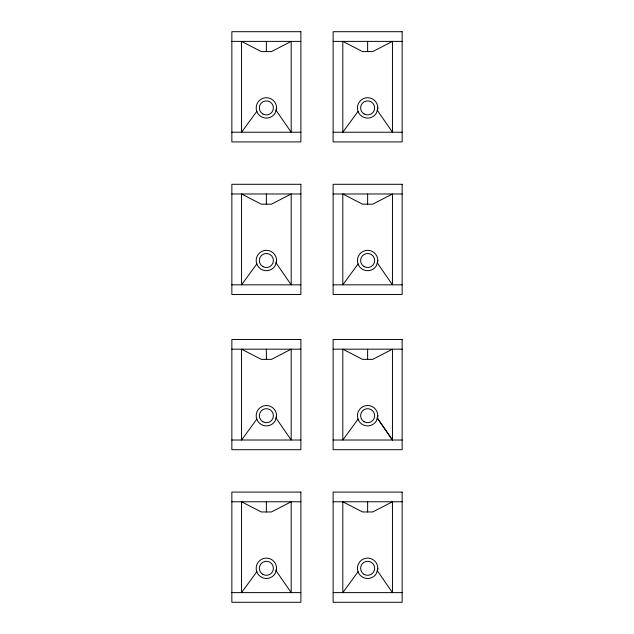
<?xml version="1.0" encoding="UTF-8"?>
<svg xmlns="http://www.w3.org/2000/svg" width="634" height="634" viewBox="0 0 634 634"><rect width="100%" height="100%" fill="white"/><g stroke="black" fill="none" stroke-linecap="round" stroke-linejoin="round"><path stroke-width="0.95" d="M276.567 107.915L275.204 113.01A10.199 10.199 0 0 1 257.539 113.01L256.524 110.554A10.199 10.199 0 0 1 266.367 97.715A10.199 10.199 0 0 1 276.218 110.554L291.196 132.229L291.196 41.384L271.471 51.584L261.271 51.584L241.546 41.384L241.546 132.229L256.841 111.33M276.567 260.511L275.204 265.606A10.199 10.199 0 0 1 257.539 265.606L256.524 263.15A10.199 10.199 0 0 1 266.367 250.311A10.199 10.199 0 0 1 276.218 263.15L291.196 284.825L291.196 193.98L271.471 204.18L261.271 204.18L241.546 193.98L241.546 284.825L256.841 263.926M276.567 415.706L275.204 420.802A10.199 10.199 0 0 1 257.539 420.802L256.524 418.345A10.199 10.199 0 0 1 266.367 405.506A10.199 10.199 0 0 1 276.218 418.345L291.196 440.02L291.196 349.175L271.471 359.367L261.271 359.367L241.546 349.175L241.546 440.02L256.841 419.122M276.567 568.294L275.204 573.398A10.199 10.199 0 0 1 257.539 573.398L256.524 570.933A10.199 10.199 0 0 1 266.367 558.102A10.199 10.199 0 0 1 276.218 570.933L291.196 592.616L291.196 501.771L271.471 511.963L261.271 511.963L241.546 501.771L241.546 592.616L256.841 571.717M377.824 107.915L376.461 113.01A10.199 10.199 0 0 1 358.796 113.01L357.782 110.554A10.199 10.199 0 0 1 367.633 97.715A10.199 10.199 0 0 1 377.476 110.554L392.454 132.229L392.454 41.384L372.729 51.584L362.529 51.584L342.804 41.384L342.804 132.229L358.107 111.33M377.824 260.511L376.461 265.606A10.199 10.199 0 0 1 358.796 265.606L357.782 263.15A10.199 10.199 0 0 1 367.633 250.311A10.199 10.199 0 0 1 377.476 263.15L392.454 284.825L392.454 193.98L372.729 204.18L362.529 204.18L342.804 193.98L342.804 284.825L358.107 263.926M358.107 419.122L342.804 440.02L342.804 349.175L362.529 359.367L372.729 359.367L392.454 349.175L392.454 440.02L377.484 418.337A10.199 10.199 0 0 0 367.633 405.506A10.199 10.199 0 0 0 357.782 418.345L358.796 420.802A10.199 10.199 0 0 0 376.461 420.802L377.824 415.706M377.824 568.294L376.461 573.398A10.199 10.199 0 0 1 358.796 573.398L357.782 570.933A10.199 10.199 0 0 1 367.633 558.102A10.199 10.199 0 0 1 377.476 570.933L392.454 592.616L392.454 501.771L372.729 511.963L362.529 511.963L342.804 501.771L342.804 592.616L358.107 571.717M231.854 41.384L300.881 41.384M333.119 41.384L402.146 41.384M231.854 132.229L300.881 132.229M333.119 132.229L402.146 132.229M231.854 193.98L300.881 193.98M333.119 193.98L402.146 193.98M231.854 284.825L300.881 284.825M333.119 284.825L402.146 284.825M231.854 349.175L300.881 349.175M333.119 349.175L402.146 349.175M231.854 440.02L300.881 440.02M333.119 440.02L402.146 440.02M231.854 501.771L300.881 501.771M333.119 501.771L402.146 501.771M231.854 592.616L300.881 592.616M333.119 592.616L402.146 592.616M377.476 418.345L392.454 440.02M367.633 41.384L367.633 51.584M367.633 193.98L367.633 204.18M367.633 349.175L367.633 359.367M367.633 501.771L367.633 511.963M266.367 41.384L266.367 51.584M266.367 193.98L266.367 204.18M266.367 349.175L266.367 359.367M266.367 501.771L266.367 511.963M300.881 31.7L231.854 31.7L231.854 141.921L300.881 141.921L300.881 31.7M402.146 31.7L333.119 31.7L333.119 141.921L402.146 141.921L402.146 31.7M300.881 184.296L231.854 184.296L231.854 294.509L300.881 294.509L300.881 184.296M402.146 184.296L333.119 184.296L333.119 294.509L402.146 294.509L402.146 184.296M300.881 339.491L231.854 339.491L231.854 449.704L300.881 449.704L300.881 339.491M402.146 339.491L333.119 339.491L333.119 449.704L402.146 449.704L402.146 339.491M300.881 492.079L231.854 492.079L231.854 602.3L300.881 602.3L300.881 492.079M402.146 492.079L333.119 492.079L333.119 602.3L402.146 602.3L402.146 492.079M262.856 574.38A7.022 7.022 0 0 0 273.397 568.294A7.022 7.022 0 0 0 262.856 562.215A7.022 7.022 0 0 0 262.856 574.38M364.114 574.38A7.022 7.022 0 0 0 374.654 568.294A7.022 7.022 0 0 0 364.114 562.215A7.022 7.022 0 0 0 364.114 574.38M262.856 421.784A7.022 7.022 0 0 0 273.397 415.706A7.022 7.022 0 0 0 262.856 409.619A7.022 7.022 0 0 0 262.856 421.784M364.114 421.784A7.022 7.022 0 0 0 374.654 415.706A7.022 7.022 0 0 0 364.114 409.619A7.022 7.022 0 0 0 364.114 421.784M262.856 266.589A7.022 7.022 0 0 0 273.397 260.511A7.022 7.022 0 0 0 262.856 254.424A7.022 7.022 0 0 0 262.856 266.589M262.856 114.001A7.022 7.022 0 0 0 273.397 107.915A7.022 7.022 0 0 0 262.856 101.828A7.022 7.022 0 0 0 262.856 114.001M364.114 114.001A7.022 7.022 0 0 0 374.654 107.915A7.022 7.022 0 0 0 364.114 101.828A7.022 7.022 0 0 0 364.114 114.001M364.114 266.589A7.022 7.022 0 0 0 374.654 260.511A7.022 7.022 0 0 0 364.114 254.424A7.022 7.022 0 0 0 364.114 266.589"/></g></svg>
